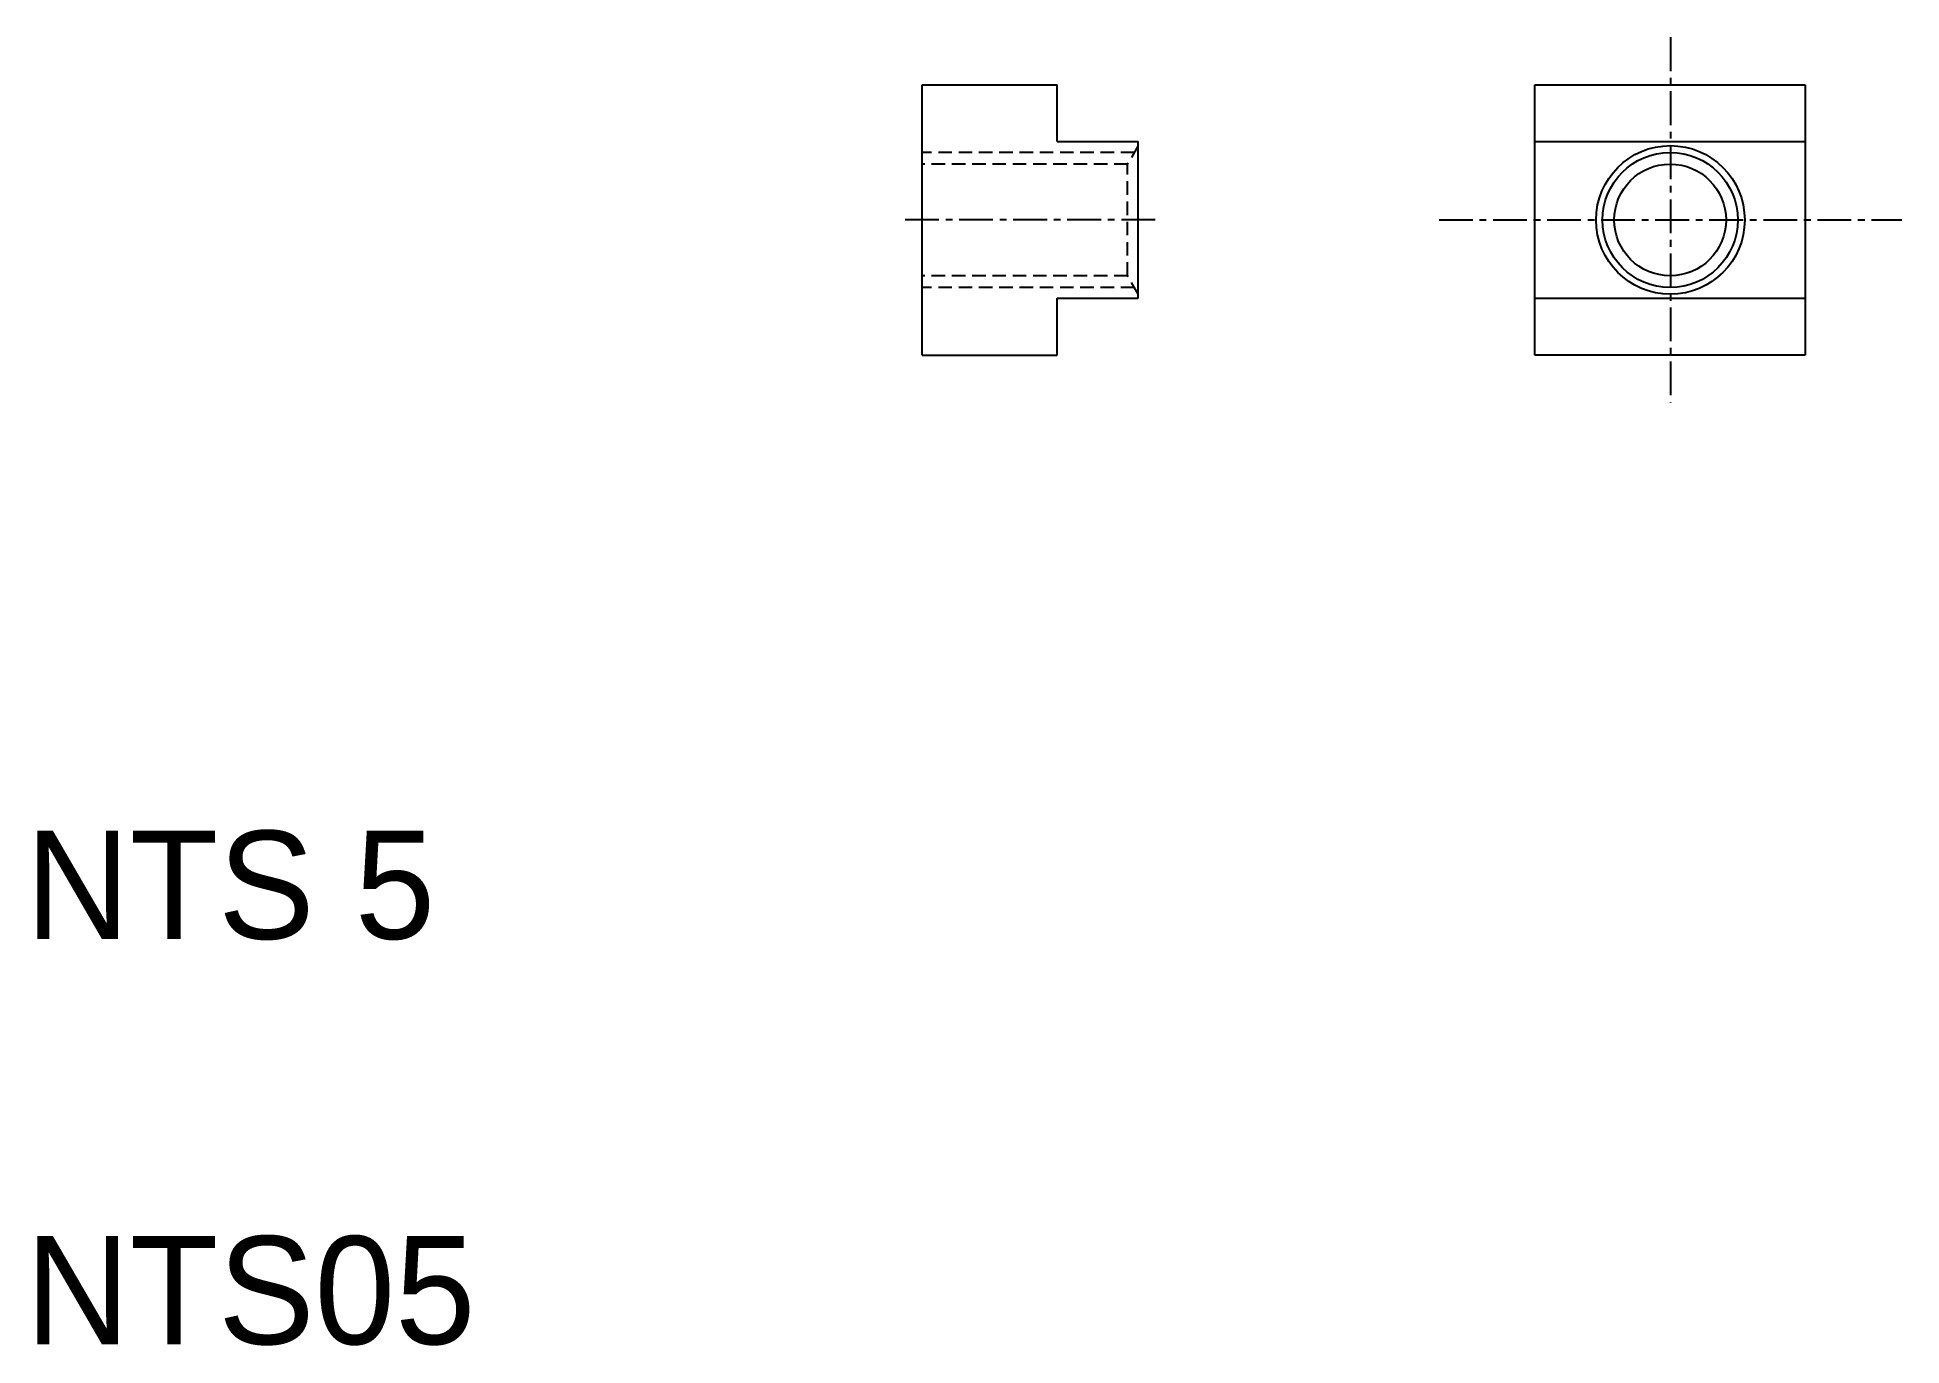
# Model space of a CAD drawing. Extents: x 10.4 to 79.4, y 9.9 to 58.4.
import ezdxf

# ---------------------------------------------------------------- set-up
doc = ezdxf.new("R2010")
doc.units = 0
doc.linetypes.add('CENTER', pattern=[2, 1.25, -0.25, 0.25, -0.25])
doc.linetypes.add('DASHED', pattern=[0.75, 0.5, -0.25])
doc.layers.get('0').update_dxf_attribs({"linetype": 'CONTINUOUS'})
doc.layers.add('CENTER', color=1, linetype='CENTER')

msp = doc.modelspace()

# ---------------------------------------------------------------- linework, layer by layer
at = {"color": 7, "linetype": 'CONTINUOUS'}
for p, q in [((43.17, 46.608), (43.17, 56.608)), ((43.17, 56.608), (48.17, 56.608)), ((48.17, 54.508), (48.17, 56.608)), ((65.845, 46.608), (65.845, 56.608)), ((65.845, 56.608), (75.845, 56.608)), ((75.845, 56.608), (75.845, 46.608)), ((48.17, 54.508), (51.17, 54.508)), ((48.17, 54.508), (51.17, 54.508)), ((51.17, 48.708), (51.17, 54.508)), ((65.845, 54.508), (75.845, 54.508)), ((48.17, 46.608), (48.17, 48.708)), ((48.17, 48.708), (51.17, 48.708)), ((65.845, 48.708), (75.845, 48.708)), ((68.345, 48.708), (68.345, 48.708)), ((70.845, 48.708), (70.845, 48.708)), ((43.17, 46.608), (48.17, 46.608)), ((75.845, 46.608), (65.845, 46.608))]:
    msp.add_line(p, q, dxfattribs=at)
at = {"color": 3, "linetype": 'DASHED'}
for p, q in [((51.025, 54.108), (43.17, 54.108)), ((51.17, 54.358), (50.775, 53.675)), ((50.775, 53.675), (43.17, 53.675)), ((50.775, 49.541), (50.775, 53.675)), ((50.775, 49.541), (43.17, 49.541)), ((51.025, 49.108), (43.17, 49.108)), ((51.17, 48.858), (50.775, 49.541))]:
    msp.add_line(p, q, dxfattribs=at)
at = {"color": 7, "linetype": 'CONTINUOUS'}
for centre, radius in [((70.853, 51.608), 2.75), ((70.845, 51.608), 2.067)]:
    msp.add_circle(centre, radius, dxfattribs=at)
at = {"color": 3, "linetype": 'CONTINUOUS'}
msp.add_circle((70.845, 51.608), 2.5, dxfattribs=at)
at = {"layer": 'CENTER', "color": 1, "linetype": 'CENTER'}
for p, q in [((70.853, 58.369), (70.853, 44.847)), ((51.794, 51.608), (42.36, 51.608)), ((62.294, 51.608), (79.411, 51.608))]:
    msp.add_line(p, q, dxfattribs=at)

# ---------------------------------------------------------------- texts
at = {"color": 7, "linetype": 'CONTINUOUS'}
for s, p in [('NTS 5', (10, 25)), ('NTS05', (10, 10))]:
    msp.add_text(s, height=4, dxfattribs=at).set_placement(p)

doc.saveas('drawing.dxf')
